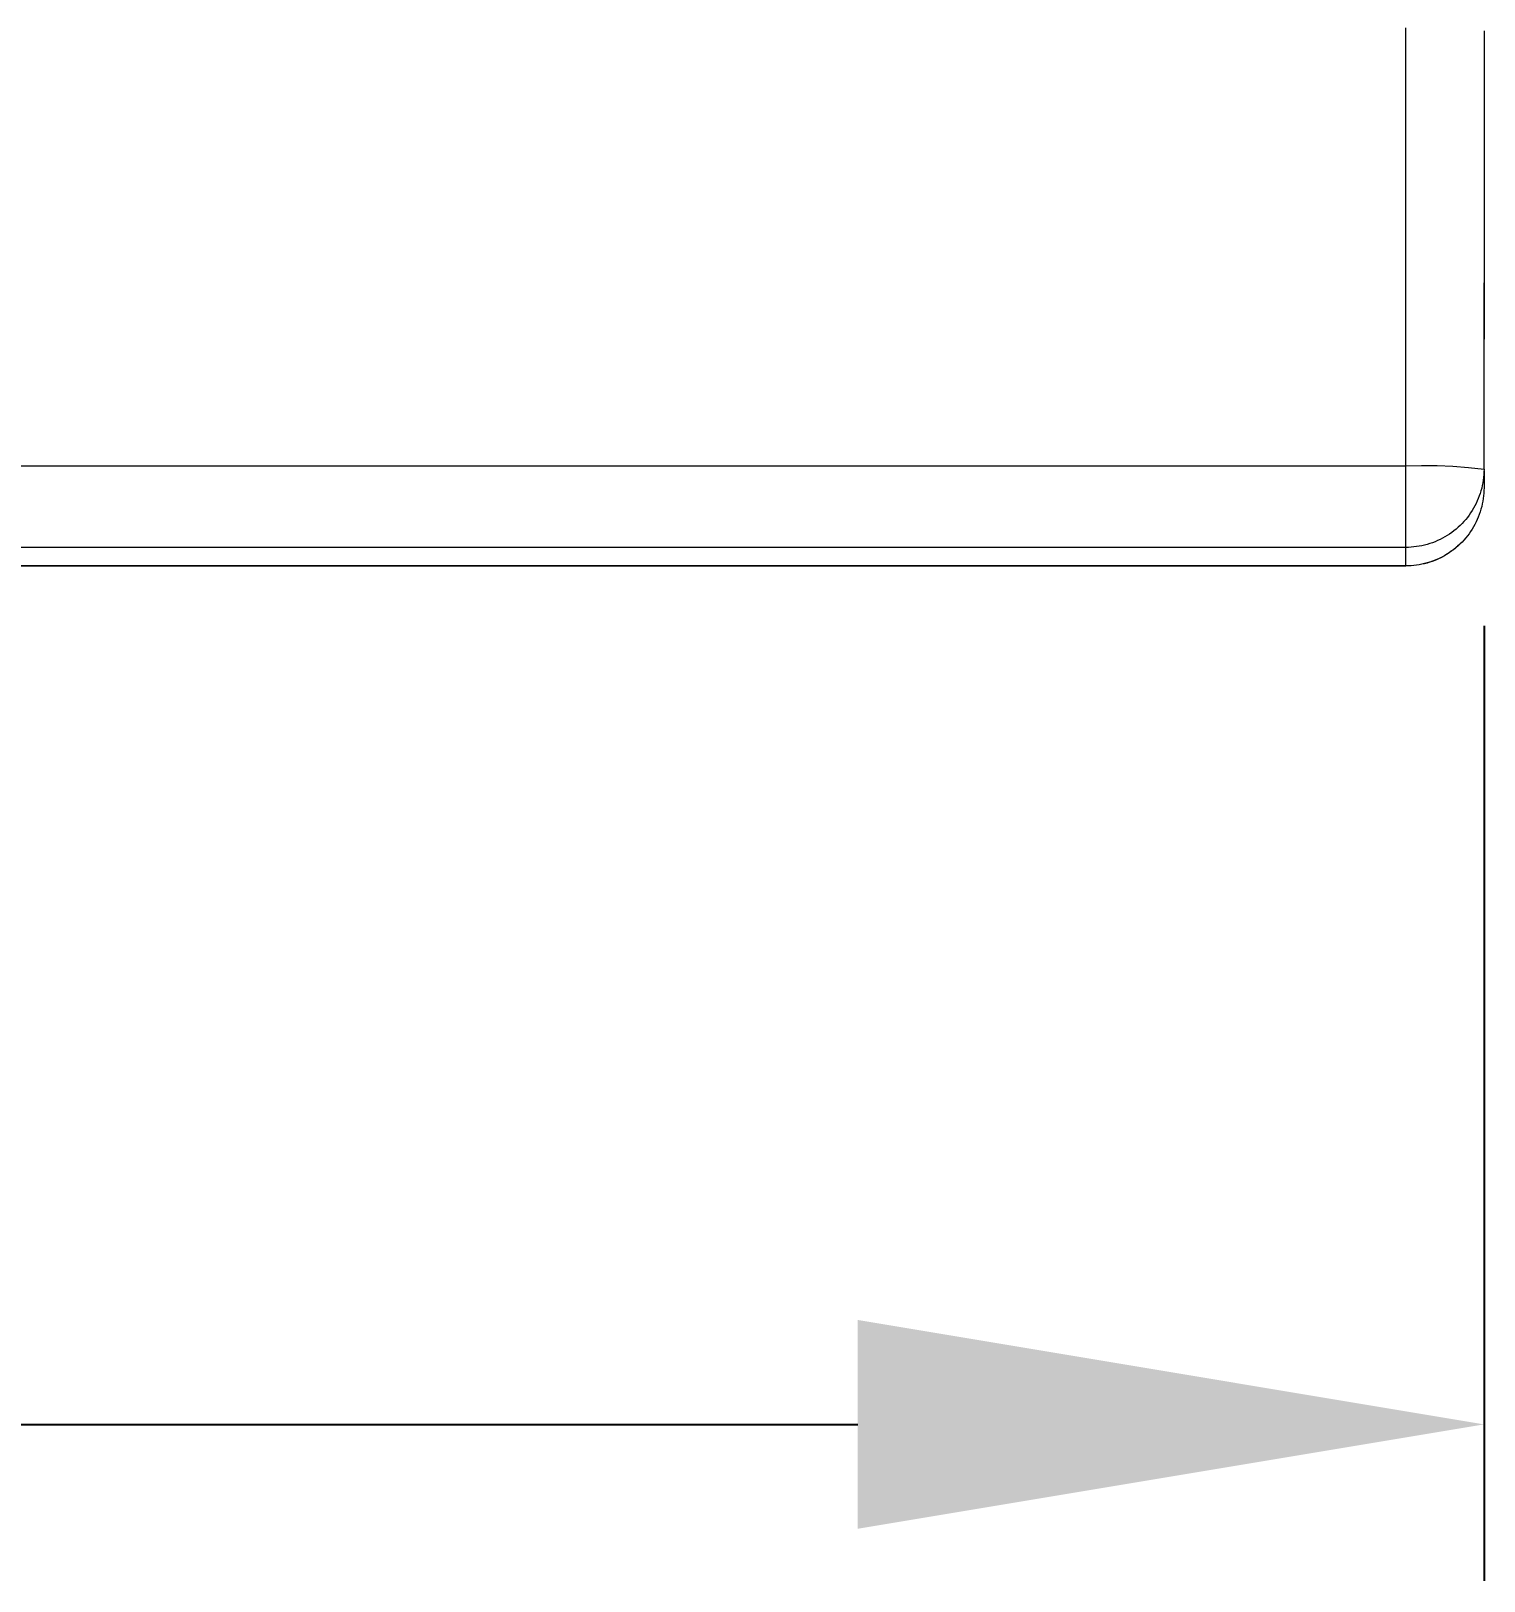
# Model space of a CAD drawing. Header units: millimetres. Extents: x -30 to 4992, y -440 to 3111.
# Drawn here: x 1850.2 to 1943, y 834.1 to 933.1 of the extents above; entities that cross this region are included whole.
import ezdxf

# ---------------------------------------------------------------- set-up
doc = ezdxf.new("R2010")
doc.units = ezdxf.units.MM
doc.layers.add('ZANO_R', color=7, linetype='Continuous', lineweight=0)
doc.layers.add('ZANO_W', color=1, linetype='Continuous', lineweight=0)
doc.styles.add('Arial', font='arial.ttf')
doc.styles.get("Standard").update_dxf_attribs({"font": 'ARIALUNI.TTF'})
doc.dimstyles.new('pl i ang', dxfattribs={"dimtxt": 50, "dimasz": 50, "dimexe": 1.25, "dimexo": 0.625, "dimgap": 10, "dimtad": 1, "dimtoh": 1, "dimtxsty": 'Standard', "dimcen": 2.5, "dimclrd": 1, "dimclre": 1, "dimclrt": 1, "dimadec": 0, "dimazin": 0, "dimtfac": 1, "dimtmove": 0, "dimatfit": 3, "dimfxl": 1, "dimarcsym": 1})

# ---------------------------------------------------------------- blocks, each defined once
blk = doc.blocks.new('*D388')
at = {"layer": 'ZANO_W', "color": 1, "lineweight": -2}
for p, q in [((143.016, 895.098), (143.016, 834.106)), ((1943.016, 895.094), (1943.016, 834.106)), ((183.016, 844.106), (1903.016, 844.106))]:
    blk.add_line(p, q, dxfattribs=at)
at = {"layer": 'ZANO_W', "color": 1}
for points in [[(183.016, 850.772), (183.016, 837.439), (143.016, 844.106)], [(1903.016, 837.439), (1903.016, 850.772), (1943.016, 844.106)]]:
    blk.add_solid(points, dxfattribs=at)
at = {"layer": 'ZANO_W', "color": 1, "insert": (1043.016, 874.529), "char_height": 40, "attachment_point": 5, "style": 'Arial'}
blk.add_mtext('1800', dxfattribs=at)

msp = doc.modelspace()

# ---------------------------------------------------------------- linework, layer by layer
at = {"layer": 'ZANO_R'}
for p, q in [((1938.016, 905.305), (1938.016, 933.28)), ((1943.016, 933.069), (1943.016, 916.989)), ((1943.016, 924.436), (1943.016, 920.838)), ((1943.016, 905.098), (1943.016, 916.989)), ((1943.016, 916.989), (1943.016, 913.391)), ((148.016, 905.305), (1938.016, 905.305)), ((1938.016, 905.305), (1939.018, 905.33)), ((1938.016, 900.098), (1938.016, 905.305)), ((1939.018, 905.33), (1940.02, 905.321)), ((1940.02, 905.321), (1941.021, 905.279)), ((1941.021, 905.279), (1942.02, 905.203)), ((1942.02, 905.203), (1943.016, 905.094)), ((1942.988, 904.571), (1942.967, 904.398)), ((1943.004, 904.745), (1942.988, 904.571)), ((1943.013, 904.919), (1943.004, 904.745)), ((1943.016, 905.094), (1943.013, 904.919)), ((1943.016, 904.983), (1943.016, 903.911)), ((1942.771, 903.549), (1942.714, 903.385)), ((1942.822, 903.716), (1942.771, 903.549)), ((1942.867, 903.885), (1942.822, 903.716)), ((1942.906, 904.055), (1942.867, 903.885)), ((1942.94, 904.226), (1942.906, 904.055)), ((1942.967, 904.398), (1942.94, 904.226)), ((1943.004, 903.563), (1942.988, 903.389)), ((1943.013, 903.737), (1943.004, 903.563)), ((1943.016, 903.911), (1943.013, 903.737)), ((1942.345, 902.595), (1942.255, 902.446)), ((1942.43, 902.748), (1942.345, 902.595)), ((1942.509, 902.903), (1942.43, 902.748)), ((1942.583, 903.061), (1942.509, 902.903)), ((1942.651, 903.222), (1942.583, 903.061)), ((1942.714, 903.385), (1942.651, 903.222)), ((1942.867, 902.702), (1942.822, 902.534)), ((1942.906, 902.872), (1942.867, 902.702)), ((1942.94, 903.044), (1942.906, 902.872)), ((1942.967, 903.216), (1942.94, 903.044)), ((1942.988, 903.389), (1942.967, 903.216)), ((1941.612, 901.623), (1941.488, 901.499)), ((1941.731, 901.75), (1941.612, 901.623)), ((1941.845, 901.882), (1941.731, 901.75)), ((1941.955, 902.017), (1941.845, 901.882)), ((1942.06, 902.157), (1941.955, 902.017)), ((1942.16, 902.299), (1942.06, 902.157)), ((1942.255, 902.446), (1942.16, 902.299)), ((1942.43, 901.565), (1942.345, 901.413)), ((1942.509, 901.721), (1942.43, 901.565)), ((1942.583, 901.879), (1942.509, 901.721)), ((1942.651, 902.039), (1942.583, 901.879)), ((1942.714, 902.202), (1942.651, 902.039)), ((1942.771, 902.367), (1942.714, 902.202)), ((1942.822, 902.534), (1942.771, 902.367)), ((1940.207, 900.603), (1940.049, 900.529)), ((1940.362, 900.682), (1940.207, 900.603)), ((1940.515, 900.767), (1940.362, 900.682)), ((1940.665, 900.856), (1940.515, 900.767)), ((1940.811, 900.951), (1940.665, 900.856)), ((1940.954, 901.051), (1940.811, 900.951)), ((1941.093, 901.156), (1940.954, 901.051)), ((1941.229, 901.266), (1941.093, 901.156)), ((1941.361, 901.38), (1941.229, 901.266)), ((1941.488, 901.499), (1941.361, 901.38)), ((1941.731, 900.568), (1941.612, 900.44)), ((1941.845, 900.699), (1941.731, 900.568)), ((1941.955, 900.835), (1941.845, 900.699)), ((1942.06, 900.974), (1941.955, 900.835)), ((1942.16, 901.117), (1942.06, 900.974)), ((1942.255, 901.263), (1942.16, 901.117)), ((1942.345, 901.413), (1942.255, 901.263)), ((1938.016, 900.098), (148.016, 900.098)), ((1938.19, 900.101), (1938.016, 900.098)), ((1938.016, 898.916), (1938.016, 900.098)), ((1938.365, 900.11), (1938.19, 900.101)), ((1938.538, 900.125), (1938.365, 900.11)), ((1938.711, 900.147), (1938.538, 900.125)), ((1938.884, 900.174), (1938.711, 900.147)), ((1939.055, 900.207), (1938.884, 900.174)), ((1939.225, 900.246), (1939.055, 900.207)), ((1939.394, 900.291), (1939.225, 900.246)), ((1939.56, 900.342), (1939.394, 900.291)), ((1939.725, 900.399), (1939.56, 900.342)), ((1939.888, 900.461), (1939.725, 900.399)), ((1940.049, 900.529), (1939.888, 900.461)), ((1940.515, 899.584), (1940.362, 899.5)), ((1940.641, 899.656), (1940.492, 899.568)), ((1940.665, 899.674), (1940.515, 899.584)), ((1940.786, 899.749), (1940.641, 899.656)), ((1940.811, 899.769), (1940.665, 899.674)), ((1940.928, 899.847), (1940.786, 899.749)), ((1940.954, 899.869), (1940.811, 899.769)), ((1941.067, 899.95), (1940.928, 899.847)), ((1941.093, 899.974), (1940.954, 899.869)), ((1941.202, 900.058), (1941.067, 899.95)), ((1941.229, 900.084), (1941.093, 899.974)), ((1941.333, 900.17), (1941.202, 900.058)), ((1941.361, 900.198), (1941.229, 900.084)), ((1941.46, 900.287), (1941.333, 900.17)), ((1941.488, 900.317), (1941.361, 900.198)), ((1941.612, 900.44), (1941.488, 900.317)), ((148.016, 898.916), (1938.016, 898.916)), ((1938.016, 898.911), (148.016, 898.911)), ((1938.19, 898.919), (1938.016, 898.916)), ((1938.016, 898.912), (1938.016, 898.916)), ((1938.189, 898.914), (1938.016, 898.911)), ((1938.016, 898.913), (1938.016, 898.912)), ((1938.016, 898.912), (1938.016, 898.911)), ((1938.016, 898.911), (1938.016, 898.912)), ((1938.016, 898.911), (1938.016, 898.911)), ((1938.016, 898.911), (1938.016, 898.911)), ((1938.016, 898.911), (1938.016, 898.911)), ((1938.361, 898.923), (1938.189, 898.914)), ((1938.365, 898.928), (1938.19, 898.919)), ((1938.533, 898.938), (1938.361, 898.923)), ((1938.538, 898.943), (1938.365, 898.928)), ((1938.705, 898.959), (1938.533, 898.938)), ((1938.711, 898.964), (1938.538, 898.943)), ((1938.875, 898.986), (1938.705, 898.959)), ((1938.884, 898.991), (1938.711, 898.964)), ((1939.045, 899.018), (1938.875, 898.986)), ((1939.055, 899.025), (1938.884, 898.991)), ((1939.213, 899.057), (1939.045, 899.018)), ((1939.225, 899.064), (1939.055, 899.025)), ((1939.38, 899.101), (1939.213, 899.057)), ((1939.394, 899.109), (1939.225, 899.064)), ((1939.545, 899.151), (1939.38, 899.101)), ((1939.56, 899.16), (1939.394, 899.109)), ((1939.709, 899.207), (1939.545, 899.151)), ((1939.725, 899.216), (1939.56, 899.16)), ((1939.87, 899.268), (1939.709, 899.207)), ((1939.888, 899.279), (1939.725, 899.216)), ((1940.03, 899.335), (1939.87, 899.268)), ((1940.049, 899.347), (1939.888, 899.279)), ((1940.186, 899.407), (1940.03, 899.335)), ((1940.207, 899.421), (1940.049, 899.347)), ((1940.341, 899.485), (1940.186, 899.407)), ((1940.362, 899.5), (1940.207, 899.421)), ((1940.492, 899.568), (1940.341, 899.485))]:
    msp.add_line(p, q, dxfattribs=at)

# ---------------------------------------------------------------- dimensions: what is measured, and where the dimension line sits
at = {"layer": 'ZANO_W'}
dim = msp.add_linear_dim(base=(1943.016, 844.106), p1=(143.016, 905.098), p2=(1943.016, 905.094), dimstyle='pl i ang', override={"dimtxt": 40, "dimasz": 40, "dimexe": 10, "dimexo": 10, "dimtoh": 0, "dimdec": 0, "dimtxsty": 'Arial', "dimtdec": 0, "dimtmove": 1}, dxfattribs=at)
dim.commit()
dim.dimension.update_dxf_attribs({"geometry": '*D388', "text_midpoint": (1043.016, 874.529)})

doc.saveas('drawing.dxf')
